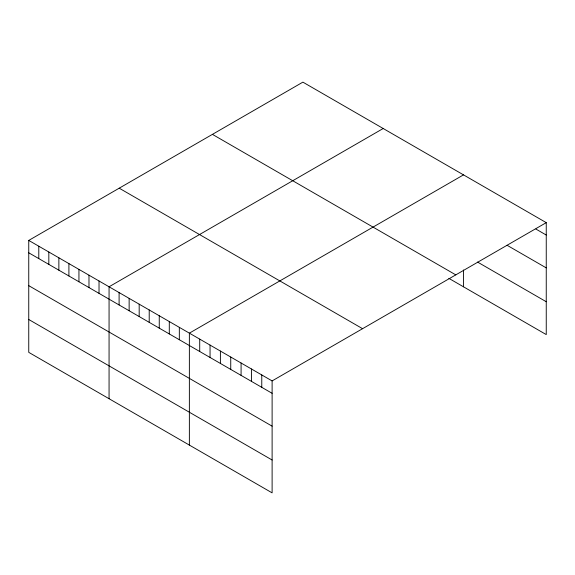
<?xml version="1.0" encoding="UTF-8"?>
<svg xmlns="http://www.w3.org/2000/svg" width="575" height="575" viewBox="0 0 575 575"><rect width="100%" height="100%" fill="white"/><g stroke="black" fill="none" stroke-linecap="round" stroke-linejoin="round"><path stroke-width="0.86" d="M546.25 222.647L272.112 380.916L272.112 492.861L28.75 352.353L28.75 240.415L302.888 82.139L546.25 222.647L546.25 334.585L448.838 278.343M383.194 128.505L109.063 286.781L109.063 398.719M463.507 174.872L189.369 333.148L189.369 445.086M535.907 229.058L546.25 235.031M507.092 245.281L546.25 267.885M477.545 262.063L546.25 301.731M212.419 134.37L455.788 274.879M119.212 188.183L362.581 328.692M28.75 240.415L272.112 380.916M28.75 252.799L272.112 393.3M28.75 285.653L272.112 426.154M28.75 319.499L272.112 460.007M463.507 269.97L463.507 286.817M261.769 374.943L261.769 387.327M251.426 368.978L251.426 381.362M241.083 363.005L241.083 375.389M230.74 357.032L230.74 369.416M220.397 351.059L220.397 363.443M210.055 345.086L210.055 357.47M199.712 339.121L199.712 351.505M179.328 327.348L179.328 339.732M169.294 321.554L169.294 333.938M159.253 315.761L159.253 328.145M149.213 309.961L149.213 322.345M139.179 304.168L139.179 316.552M129.138 298.375L129.138 310.752M119.097 292.574L119.097 304.958M99.022 280.981L99.022 293.365M88.981 275.188L88.981 287.572M78.94 269.395L78.94 281.779M68.907 263.594L68.907 275.978M58.866 257.801L58.866 270.185M48.825 252.008L48.825 264.392M38.791 246.208L38.791 258.592"/></g></svg>
